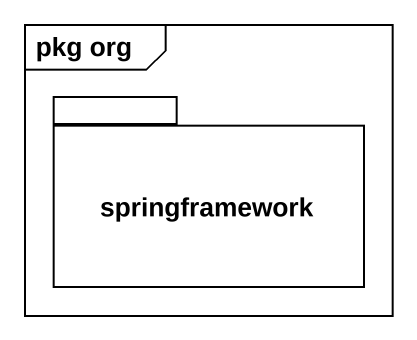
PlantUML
@startuml
mainframe pkg org
package springframework {
}
@enduml
